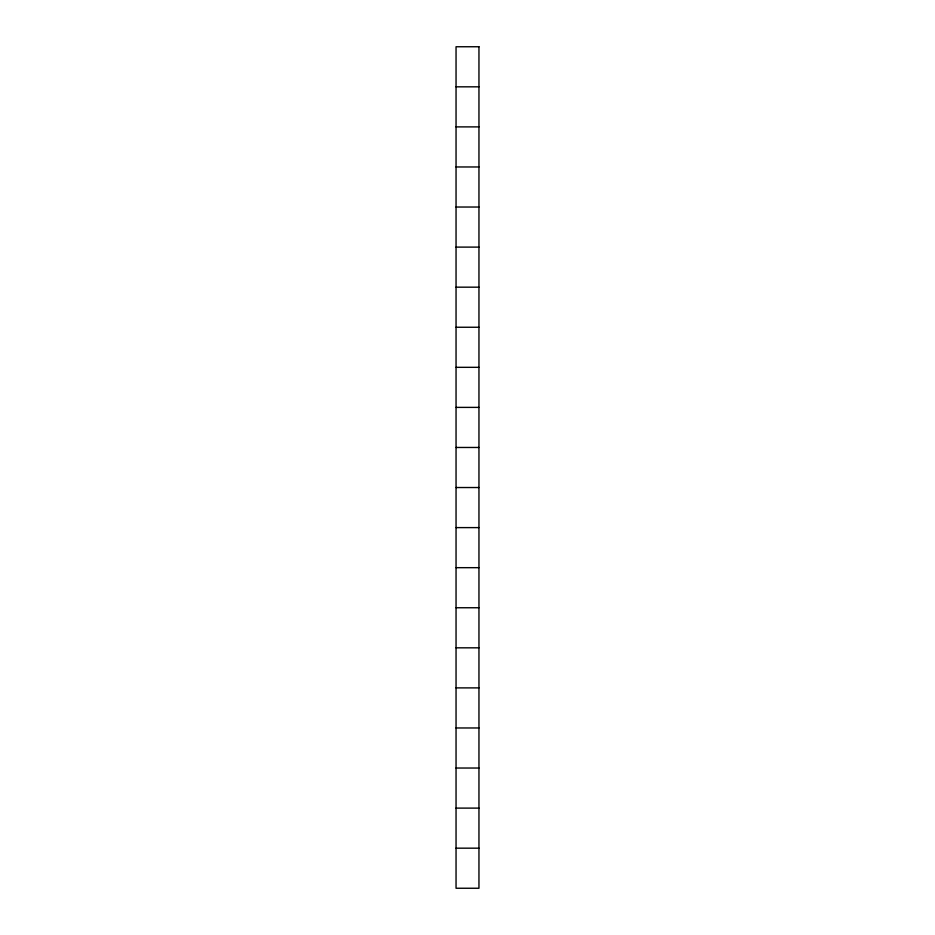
<?xml version="1.0" encoding="UTF-8"?>
<svg xmlns="http://www.w3.org/2000/svg" width="935" height="935" viewBox="0 0 935 935"><rect width="100%" height="100%" fill="white"/><g stroke="black" fill="none" stroke-linecap="round" stroke-linejoin="round"><path stroke-width="1.4" d="M456.046 86.826L478.954 86.826M456.046 126.891L478.954 126.891M456.046 166.968L478.954 166.968M456.046 207.032L478.954 207.032M456.046 247.109L478.954 247.109M456.046 287.174L478.954 287.174M456.046 327.25L478.954 327.25M456.046 367.326L478.954 367.326M456.046 407.391L478.954 407.391M456.046 447.468L478.954 447.468M456.046 487.532L478.954 487.532M456.046 527.609L478.954 527.609M456.046 567.674L478.954 567.674M456.046 607.75L478.954 607.75M456.046 647.826L478.954 647.826M456.046 687.891L478.954 687.891M456.046 727.968L478.954 727.968M456.046 768.032L478.954 768.032M456.046 808.109L478.954 808.109M456.046 848.174L478.954 848.174M478.954 46.75L456.046 46.75L456.046 888.25L478.954 888.25L478.954 46.75"/></g></svg>
